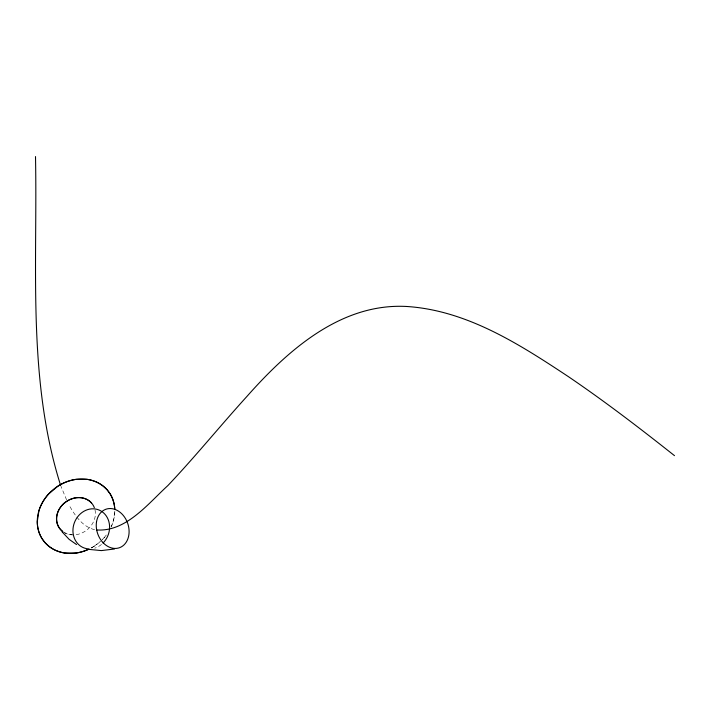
<?xml version="1.0" encoding="UTF-8"?>
<svg xmlns="http://www.w3.org/2000/svg" width="710" height="710" viewBox="0 0 710 710"><rect width="100%" height="100%" fill="white"/><g stroke="black" fill="none" stroke-linecap="round" stroke-linejoin="round"><path stroke-width="0.53" stroke-dasharray="3.55 2.66" d="M114.763 512.558L113.147 521.646A41.597 35.722 -37.2 0 1 111.079 526.989M102.107 539.822L103.474 538.384A41.597 35.722 -37.2 0 0 106.012 535.331M94.359 546.096L100.669 541.206M94.572 529.651C82.2 526.784 74.63 514.963 68.772 504.57M66.571 499.849L60.989 486.359M114.816 511.129A40.789 35.03 -37.2 0 1 111.372 526.447M106.331 534.967A40.789 35.03 -37.2 0 1 102.267 539.671M99.178 542.529A40.789 35.03 -37.2 0 1 90.498 548.368M101.512 544.446A20.395 17.972 -67.9 0 1 94.732 548.164M95.025 509.94A20.466 17.572 -37.2 0 1 86.487 530.299A20.466 17.572 -37.2 0 1 64.592 532.828M72.287 534.772A20.457 17.572 -37.2 0 1 63.776 532.145M94.359 546.088A41.606 35.731 -37.2 0 1 90.915 548.102"/><path stroke-width="1.06" d="M114.523 548.981L101.388 550.596L89.149 549.398M96.569 529.944C126.06 532.101 148.141 503.55 167.853 485.587C195.188 456.761 220.207 425.849 246.911 396.446C287.745 350.323 341.057 302.708 406.999 306.498C467.144 310.492 519.542 344.306 568.453 376.682C604.938 401.452 639.95 428.29 674.5 455.66M76.529 544.552L69.11 539.325L62.089 531.852M48.653 546.096L44.916 542.529L41.881 538.384A41.606 35.731 -37.2 0 1 37.284 521.646L38.926 510.747A41.597 35.722 -37.2 0 1 48.608 494.018L57.714 486.306A41.606 35.731 -37.2 0 1 76.005 479.374L87.241 479.374A41.597 35.722 -37.2 0 1 103.42 486.306L107.157 489.865L110.201 494.009A41.606 35.731 -37.2 0 1 114.736 508.946M60.616 485.383C27.086 379.246 37.657 266.064 35.5 156.564M88.643 549.283A40.789 35.03 -37.2 0 1 38.304 529.979A40.789 35.03 -37.2 0 1 70.822 480.413A40.789 35.03 -37.2 0 1 114.789 509.416M88.013 548.857A20.395 17.972 -67.9 0 1 74.452 522.524A20.395 17.972 -67.9 0 1 102.231 511.795A20.395 17.972 -67.9 0 1 103.03 543.061M63.048 531.87A20.466 17.572 -37.2 0 1 65.151 502.369A20.466 17.572 -37.2 0 1 94.341 507.65M62.365 531.133A20.457 17.572 -37.2 0 1 64.45 502.928M64.486 503.044A20.466 17.572 -37.2 0 1 78.854 497.603A20.457 17.572 -37.2 0 1 91.581 503.044M89.14 548.999A41.606 35.731 -37.2 0 1 76.076 553.019L64.841 553.019A41.597 35.722 -37.2 0 1 48.662 546.088M96.525 521.823A20.395 15.877 70.8 0 0 118.144 548.111A20.395 15.877 70.8 0 0 123.362 515.531A20.395 15.877 70.8 0 0 96.525 521.823"/></g></svg>
